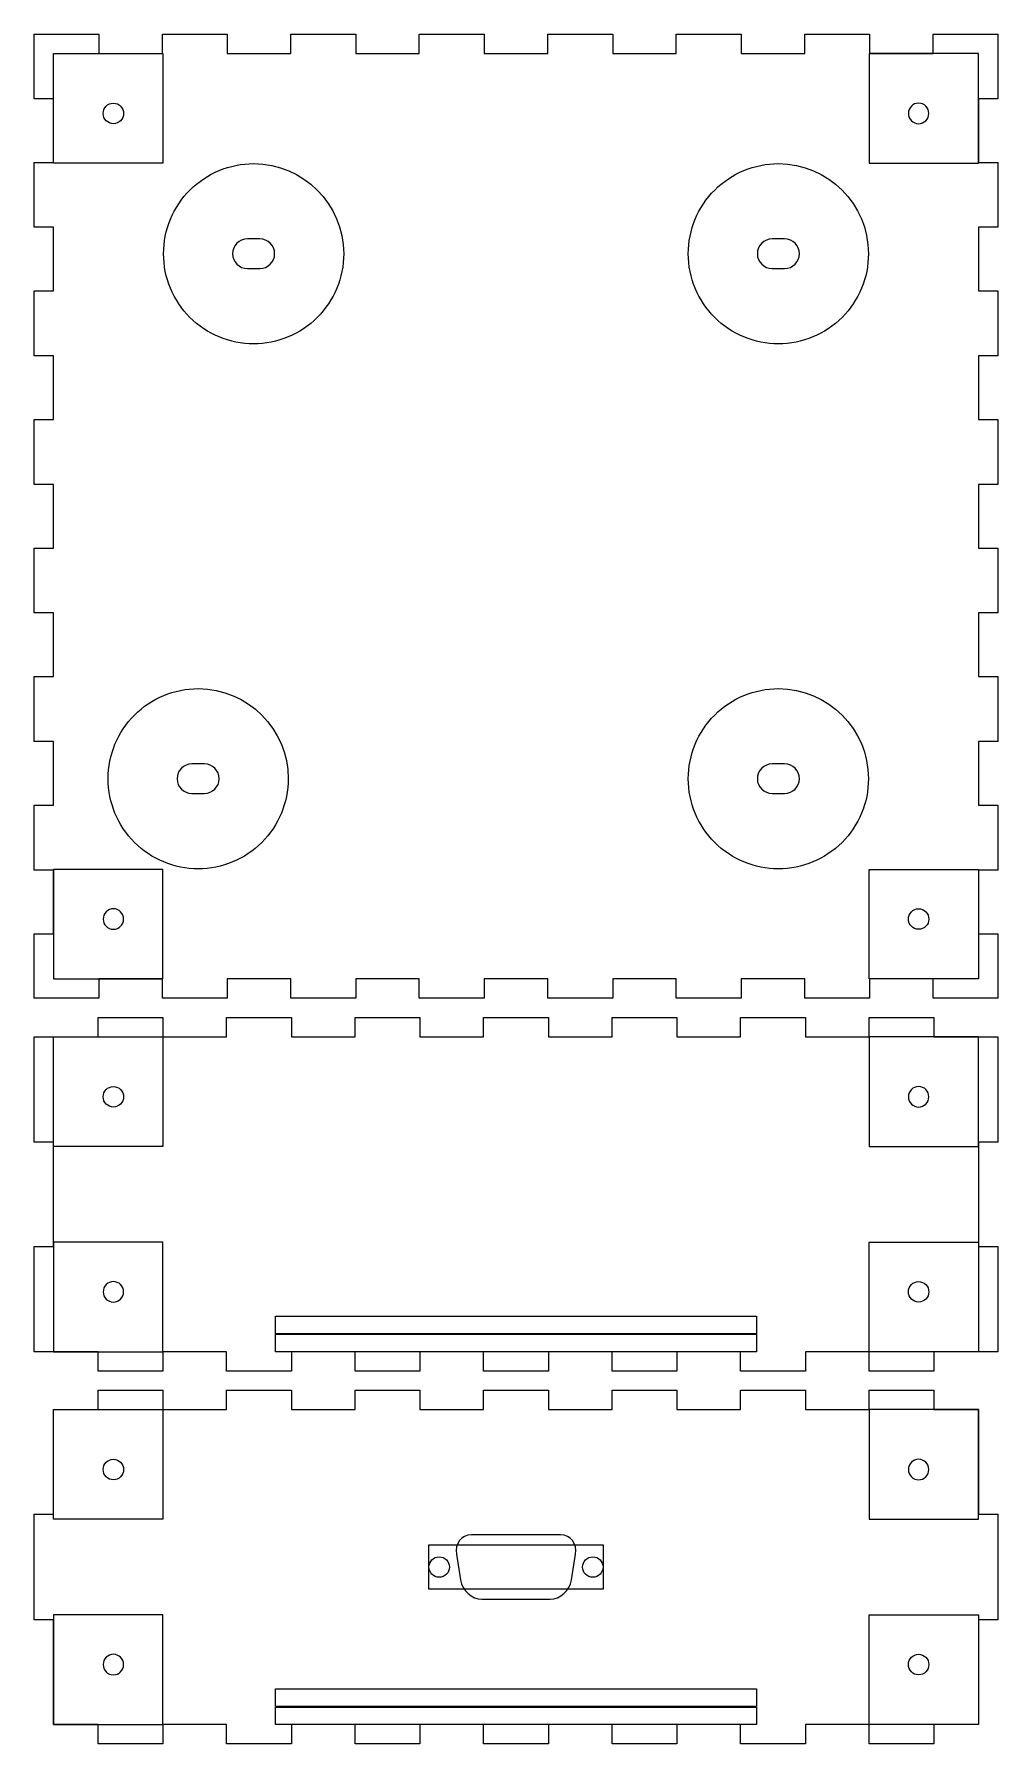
# Model space of a CAD drawing. Extents: x 632 to 955, y 370 to 653.
# Drawn here: x 795.4 to 955.4, y 369.7 to 653.4 of the extents above; entities that cross this region are included whole.
import ezdxf

# ---------------------------------------------------------------- set-up
doc = ezdxf.new("R2010")
doc.units = 0
doc.layers.add('Calque_1', color=7, linetype='CONTINUOUS')

msp = doc.modelspace()

# ---------------------------------------------------------------- linework, layer by layer
at = {"layer": 'Calque_1', "color": 1}
for p, q in [((795.359102, 653.440006), (806.079115, 653.440006)), ((795.359102, 642.720021), (795.359102, 653.440006)), ((806.079115, 653.440006), (806.079115, 650.240001)), ((816.639109, 650.240001), (816.639109, 653.440006)), ((816.639109, 653.440006), (827.412434, 653.440006)), ((827.412434, 653.440006), (827.412434, 650.240001)), ((837.972427, 650.240001), (837.972427, 653.440006)), ((837.972427, 653.440006), (848.745752, 653.440006)), ((848.745752, 653.440006), (848.745752, 650.240001)), ((859.305774, 650.240001), (859.305774, 653.440006)), ((859.305774, 653.440006), (870.079099, 653.440006)), ((870.079099, 653.440006), (870.079099, 650.240001)), ((880.639092, 650.240001), (880.639092, 653.440006)), ((880.639092, 653.440006), (891.412446, 653.440006)), ((891.412446, 653.440006), (891.412446, 650.240001)), ((901.972439, 650.240001), (901.972439, 653.440006)), ((901.972439, 653.440006), (912.745764, 653.440006)), ((912.745764, 653.440006), (912.745764, 650.240001)), ((923.305757, 650.240001), (923.305757, 653.440006)), ((923.305757, 653.440006), (934.079111, 653.440006)), ((934.079111, 653.440006), (934.079111, 650.240001)), ((944.639104, 650.240001), (944.639104, 653.440006)), ((944.639104, 653.440006), (955.359089, 653.440006)), ((955.359089, 653.440006), (955.359089, 642.720021)), ((806.079115, 650.240001), (816.639109, 650.240001)), ((827.412434, 650.240001), (837.972427, 650.240001)), ((848.745752, 650.240001), (859.305774, 650.240001)), ((870.079099, 650.240001), (880.639092, 650.240001)), ((891.412446, 650.240001), (901.972439, 650.240001)), ((912.745764, 650.240001), (923.305757, 650.240001)), ((934.079111, 650.240001), (944.639104, 650.240001)), ((798.559107, 642.720021), (795.359102, 642.720021)), ((798.559107, 632.160008), (798.559107, 642.720021)), ((955.359089, 642.720021), (952.159084, 642.720021)), ((952.159084, 642.720021), (952.159084, 632.160008)), ((808.509043, 638.589973), (808.509043, 638.589973)), ((942.209076, 638.589985), (942.209076, 638.589985)), ((795.359102, 621.386674), (795.359102, 632.160008)), ((795.359102, 632.160008), (798.559107, 632.160008)), ((952.159084, 632.160008), (955.359089, 632.160008)), ((955.359089, 632.160008), (955.359089, 621.386674)), ((798.559107, 621.386674), (795.359102, 621.386674)), ((798.559107, 610.826673), (798.559107, 621.386674)), ((955.359089, 621.386674), (952.159084, 621.386674)), ((952.159084, 621.386674), (952.159084, 610.826673)), ((832.835672, 619.453272), (830.755723, 619.453272)), ((919.962327, 619.453272), (917.882378, 619.453272)), ((830.755723, 614.55333), (832.835672, 614.55333)), ((917.882378, 614.55333), (919.962327, 614.55333)), ((795.359102, 600.053342), (795.359102, 610.826673)), ((795.359102, 610.826673), (798.559107, 610.826673)), ((952.159084, 610.826673), (955.359089, 610.826673)), ((955.359089, 610.826673), (955.359089, 600.053342)), ((798.559107, 600.053342), (795.359102, 600.053342)), ((798.559107, 589.49334), (798.559107, 600.053342)), ((955.359089, 600.053342), (952.159084, 600.053342)), ((952.159084, 600.053342), (952.159084, 589.49334)), ((795.359102, 578.720006), (795.359102, 589.49334)), ((795.359102, 589.49334), (798.559107, 589.49334)), ((952.159084, 589.49334), (955.359089, 589.49334)), ((955.359089, 589.49334), (955.359089, 578.720006)), ((798.559107, 578.720006), (795.359102, 578.720006)), ((798.559107, 568.160007), (798.559107, 578.720006)), ((955.359089, 578.720006), (952.159084, 578.720006)), ((952.159084, 578.720006), (952.159084, 568.160007)), ((795.359102, 557.386674), (795.359102, 568.160007)), ((795.359102, 568.160007), (798.559107, 568.160007)), ((952.159084, 568.160007), (955.359089, 568.160007)), ((955.359089, 568.160007), (955.359089, 557.386674)), ((798.559107, 557.386674), (795.359102, 557.386674)), ((798.559107, 546.826675), (798.559107, 557.386674)), ((955.359089, 557.386674), (952.159084, 557.386674)), ((952.159084, 557.386674), (952.159084, 546.826675)), ((795.359102, 536.053341), (795.359102, 546.826675)), ((795.359102, 546.826675), (798.559107, 546.826675)), ((952.159084, 546.826675), (955.359089, 546.826675)), ((955.359089, 546.826675), (955.359089, 536.053341)), ((798.559107, 536.053341), (795.359102, 536.053341)), ((798.559107, 525.493342), (798.559107, 536.053341)), ((955.359089, 536.053341), (952.159084, 536.053341)), ((952.159084, 536.053341), (952.159084, 525.493342)), ((823.624334, 532.326707), (821.544385, 532.326707)), ((919.962327, 532.326707), (917.882378, 532.326707)), ((795.359102, 514.720009), (795.359102, 525.493342)), ((795.359102, 525.493342), (798.559107, 525.493342)), ((821.544385, 527.426765), (823.624334, 527.426765)), ((917.882378, 527.426765), (919.962327, 527.426765)), ((952.159084, 525.493342), (955.359089, 525.493342)), ((955.359089, 525.493342), (955.359089, 514.720009)), ((798.559107, 514.720009), (795.359102, 514.720009)), ((798.559107, 504.16001), (798.559107, 514.720009)), ((955.359089, 514.720009), (952.159084, 514.720009)), ((952.159084, 514.720009), (952.159084, 504.16001)), ((808.50903, 508.290037), (808.50903, 508.290037)), ((942.209148, 508.290044), (942.209148, 508.290044)), ((795.359102, 493.440011), (795.359102, 504.16001)), ((795.359102, 504.16001), (798.559107, 504.16001)), ((952.159084, 504.16001), (955.359089, 504.16001)), ((955.359089, 504.16001), (955.359089, 493.440011)), ((816.639109, 496.64001), (806.079115, 496.64001)), ((806.079115, 496.64001), (806.079115, 493.440011)), ((816.639109, 493.440011), (816.639109, 496.64001)), ((837.972427, 496.64001), (827.412434, 496.64001)), ((827.412434, 496.64001), (827.412434, 493.440011)), ((837.972427, 493.440011), (837.972427, 496.64001)), ((859.305774, 496.64001), (848.745752, 496.64001)), ((848.745752, 496.64001), (848.745752, 493.440011)), ((859.305774, 493.440011), (859.305774, 496.64001)), ((880.639092, 496.64001), (870.079099, 496.64001)), ((870.079099, 496.64001), (870.079099, 493.440011)), ((880.639092, 493.440011), (880.639092, 496.64001)), ((901.972439, 496.64001), (891.412446, 496.64001)), ((891.412446, 496.64001), (891.412446, 493.440011)), ((901.972439, 493.440011), (901.972439, 496.64001)), ((923.305757, 496.64001), (912.745764, 496.64001)), ((912.745764, 496.64001), (912.745764, 493.440011)), ((923.305757, 493.440011), (923.305757, 496.64001)), ((944.639104, 496.64001), (934.079111, 496.64001)), ((934.079111, 496.64001), (934.079111, 493.440011)), ((944.639104, 493.440011), (944.639104, 496.64001)), ((806.079115, 493.440011), (795.359102, 493.440011)), ((827.412434, 493.440011), (816.639109, 493.440011)), ((848.745752, 493.440011), (837.972427, 493.440011)), ((870.079099, 493.440011), (859.305774, 493.440011)), ((891.412446, 493.440011), (880.639092, 493.440011)), ((912.745764, 493.440011), (901.972439, 493.440011)), ((934.079111, 493.440011), (923.305757, 493.440011)), ((955.359089, 493.440011), (944.639104, 493.440011)), ((805.972435, 487.039987), (805.972435, 490.239986)), ((805.972435, 490.239986), (816.74576, 490.239986)), ((816.74576, 490.239986), (816.74576, 487.039987)), ((827.305754, 487.039987), (827.305754, 490.239986)), ((827.305754, 490.239986), (838.079107, 490.239986)), ((838.079107, 490.239986), (838.079107, 487.039987)), ((848.6391, 487.039987), (848.6391, 490.239986)), ((848.6391, 490.239986), (859.412426, 490.239986)), ((859.412426, 490.239986), (859.412426, 487.039987)), ((869.972419, 487.039987), (869.972419, 490.239986)), ((869.972419, 490.239986), (880.745772, 490.239986)), ((880.745772, 490.239986), (880.745772, 487.039987)), ((891.305766, 487.039987), (891.305766, 490.239986)), ((891.305766, 490.239986), (902.079091, 490.239986)), ((902.079091, 490.239986), (902.079091, 487.039987)), ((912.639112, 487.039987), (912.639112, 490.239986)), ((912.639112, 490.239986), (923.412437, 490.239986)), ((923.412437, 490.239986), (923.412437, 487.039987)), ((933.972431, 487.039987), (933.972431, 490.239986)), ((933.972431, 490.239986), (944.745756, 490.239986)), ((944.745756, 490.239986), (944.745756, 487.039987)), ((795.359102, 487.039987), (805.972435, 487.039987)), ((795.359102, 469.564432), (795.359102, 487.039987)), ((816.74576, 487.039987), (827.305754, 487.039987)), ((838.079107, 487.039987), (848.6391, 487.039987)), ((859.412426, 487.039987), (869.972419, 487.039987)), ((880.745772, 487.039987), (891.305766, 487.039987)), ((902.079091, 487.039987), (912.639112, 487.039987)), ((923.412437, 487.039987), (933.972431, 487.039987)), ((944.745756, 487.039987), (955.359089, 487.039987)), ((955.359089, 487.039987), (955.359089, 469.564432)), ((808.509063, 475.389961), (808.509063, 475.389961)), ((942.209096, 475.389974), (942.209096, 475.389974)), ((798.559107, 469.564432), (795.359102, 469.564432)), ((798.559107, 452.248877), (798.559107, 469.564432)), ((955.359089, 469.564432), (952.159084, 469.564432)), ((952.159084, 469.564432), (952.159084, 452.248877)), ((795.359102, 434.773321), (795.359102, 452.248877)), ((795.359102, 452.248877), (798.559107, 452.248877)), ((952.159084, 452.248877), (955.359089, 452.248877)), ((955.359089, 452.248877), (955.359089, 434.773321)), ((808.50905, 446.423332), (808.50905, 446.423332)), ((942.20914, 446.423384), (942.20914, 446.423384)), ((835.409107, 440.673322), (915.309104, 440.673322)), ((835.409107, 437.773322), (835.409107, 440.673322)), ((915.309104, 440.673322), (915.309104, 437.773322)), ((915.309104, 437.773322), (835.409107, 437.773322)), ((805.972435, 434.773321), (795.359102, 434.773321)), ((805.972435, 431.573319), (805.972435, 434.773321)), ((827.305754, 434.773321), (816.74576, 434.773321)), ((816.74576, 434.773321), (816.74576, 431.573319)), ((827.305754, 431.573319), (827.305754, 434.773321)), ((848.6391, 434.773321), (838.079107, 434.773321)), ((838.079107, 434.773321), (838.079107, 431.573319)), ((848.6391, 431.573319), (848.6391, 434.773321)), ((869.972419, 434.773321), (859.412426, 434.773321)), ((859.412426, 434.773321), (859.412426, 431.573319)), ((869.972419, 431.573319), (869.972419, 434.773321)), ((891.305766, 434.773321), (880.745772, 434.773321)), ((880.745772, 434.773321), (880.745772, 431.573319)), ((891.305766, 431.573319), (891.305766, 434.773321)), ((912.639112, 434.773321), (902.079091, 434.773321)), ((902.079091, 434.773321), (902.079091, 431.573319)), ((912.639112, 431.573319), (912.639112, 434.773321)), ((933.972431, 434.773321), (923.412437, 434.773321)), ((923.412437, 434.773321), (923.412437, 431.573319)), ((933.972431, 431.573319), (933.972431, 434.773321)), ((955.359089, 434.773321), (944.745756, 434.773321)), ((944.745756, 434.773321), (944.745756, 431.573319)), ((816.74576, 431.573319), (805.972435, 431.573319)), ((838.079107, 431.573319), (827.305754, 431.573319)), ((859.412426, 431.573319), (848.6391, 431.573319)), ((880.745772, 431.573319), (869.972419, 431.573319)), ((902.079091, 431.573319), (891.305766, 431.573319)), ((923.412437, 431.573319), (912.639112, 431.573319)), ((944.745756, 431.573319), (933.972431, 431.573319)), ((805.972435, 425.173349), (805.972435, 428.373348)), ((805.972435, 428.373348), (816.74576, 428.373348)), ((816.74576, 428.373348), (816.74576, 425.173349)), ((827.305754, 425.173349), (827.305754, 428.373348)), ((827.305754, 428.373348), (838.079107, 428.373348)), ((838.079107, 428.373348), (838.079107, 425.173349)), ((848.6391, 425.173349), (848.6391, 428.373348)), ((848.6391, 428.373348), (859.412426, 428.373348)), ((859.412426, 428.373348), (859.412426, 425.173349)), ((869.972419, 425.173349), (869.972419, 428.373348)), ((869.972419, 428.373348), (880.745772, 428.373348)), ((880.745772, 428.373348), (880.745772, 425.173349)), ((891.305766, 425.173349), (891.305766, 428.373348)), ((891.305766, 428.373348), (902.079091, 428.373348)), ((902.079091, 428.373348), (902.079091, 425.173349)), ((912.639112, 425.173349), (912.639112, 428.373348)), ((912.639112, 428.373348), (923.412437, 428.373348)), ((923.412437, 428.373348), (923.412437, 425.173349)), ((933.972431, 425.173349), (933.972431, 428.373348)), ((933.972431, 428.373348), (944.745756, 428.373348)), ((944.745756, 428.373348), (944.745756, 425.173349)), ((798.559107, 425.173349), (805.972435, 425.173349)), ((798.559107, 407.80446), (798.559107, 425.173349)), ((816.74576, 425.173349), (827.305754, 425.173349)), ((838.079107, 425.173349), (848.6391, 425.173349)), ((859.412426, 425.173349), (869.972419, 425.173349)), ((880.745772, 425.173349), (891.305766, 425.173349)), ((902.079091, 425.173349), (912.639112, 425.173349)), ((923.412437, 425.173349), (933.972431, 425.173349)), ((944.745756, 425.173349), (952.159084, 425.173349)), ((952.159084, 425.173349), (952.159084, 407.80446)), ((808.509063, 413.523323), (808.509063, 413.523323)), ((942.209096, 413.523336), (942.209096, 413.523336)), ((795.359102, 390.27557), (795.359102, 407.80446)), ((795.359102, 407.80446), (798.559107, 407.80446)), ((952.159084, 407.80446), (955.359089, 407.80446)), ((955.359089, 407.80446), (955.359089, 390.27557)), ((882.767417, 404.390017), (867.950751, 404.390017)), ((865.4541, 401.172966), (866.151697, 396.909322)), ((884.566471, 396.909322), (885.264068, 401.172966)), ((864.309122, 399.040035), (864.309122, 399.040035)), ((889.809099, 399.040035), (889.809099, 399.040035)), ((869.700359, 393.690013), (881.017837, 393.690013)), ((798.559107, 390.27557), (795.359102, 390.27557)), ((798.559107, 372.906685), (798.559107, 390.27557)), ((955.359089, 390.27557), (952.159084, 390.27557)), ((952.159084, 390.27557), (952.159084, 372.906685)), ((808.50905, 384.556694), (808.50905, 384.556694)), ((942.20914, 384.556746), (942.20914, 384.556746)), ((835.409107, 378.806686), (915.309104, 378.806686)), ((835.409107, 375.906686), (835.409107, 378.806686)), ((915.309104, 378.806686), (915.309104, 375.906686)), ((915.309104, 375.906686), (835.409107, 375.906686)), ((805.972435, 372.906685), (798.559107, 372.906685)), ((805.972435, 369.706683), (805.972435, 372.906685)), ((827.305754, 372.906685), (816.74576, 372.906685)), ((816.74576, 372.906685), (816.74576, 369.706683)), ((827.305754, 369.706683), (827.305754, 372.906685)), ((848.6391, 372.906685), (838.079107, 372.906685)), ((838.079107, 372.906685), (838.079107, 369.706683)), ((848.6391, 369.706683), (848.6391, 372.906685)), ((869.972419, 372.906685), (859.412426, 372.906685)), ((859.412426, 372.906685), (859.412426, 369.706683)), ((869.972419, 369.706683), (869.972419, 372.906685)), ((891.305766, 372.906685), (880.745772, 372.906685)), ((880.745772, 372.906685), (880.745772, 369.706683)), ((891.305766, 369.706683), (891.305766, 372.906685)), ((912.639112, 372.906685), (902.079091, 372.906685)), ((902.079091, 372.906685), (902.079091, 369.706683)), ((912.639112, 369.706683), (912.639112, 372.906685)), ((933.972431, 372.906685), (923.412437, 372.906685)), ((923.412437, 372.906685), (923.412437, 369.706683)), ((933.972431, 369.706683), (933.972431, 372.906685)), ((952.159084, 372.906685), (944.745756, 372.906685)), ((944.745756, 372.906685), (944.745756, 369.706683)), ((816.74576, 369.706683), (805.972435, 369.706683)), ((838.079107, 369.706683), (827.305754, 369.706683)), ((859.412426, 369.706683), (848.6391, 369.706683)), ((880.745772, 369.706683), (869.972419, 369.706683)), ((902.079091, 369.706683), (891.305766, 369.706683)), ((923.412437, 369.706683), (912.639112, 369.706683)), ((944.745756, 369.706683), (933.972431, 369.706683))]:
    msp.add_line(p, q, dxfattribs=at)
at = {"layer": 'Calque_1', "color": 3}
for p, q in [((798.55905, 650.239999), (816.745732, 650.239999)), ((798.55905, 632.053289), (798.55905, 650.239999)), ((816.745732, 650.239999), (816.745732, 632.053289)), ((952.159068, 650.240011), (933.972387, 650.240011)), ((933.972387, 650.240011), (933.972387, 632.053301)), ((952.159068, 632.053301), (952.159068, 650.240011)), ((816.745732, 632.053289), (798.55905, 632.053289)), ((933.972387, 632.053301), (952.159068, 632.053301)), ((846.745728, 617.003301), (846.745728, 617.003301)), ((933.872383, 617.003301), (933.872383, 617.003301)), ((837.53439, 529.876736), (837.53439, 529.876736)), ((933.872383, 529.876736), (933.872383, 529.876736)), ((816.745719, 514.826721), (798.559038, 514.826721)), ((798.559038, 514.826721), (798.559038, 496.640012)), ((816.745719, 496.640012), (816.745719, 514.826721)), ((933.972459, 496.640018), (933.972459, 514.826728)), ((933.972459, 514.826728), (952.159141, 514.826728)), ((952.159141, 514.826728), (952.159141, 496.640018)), ((798.559038, 496.640012), (816.745719, 496.640012)), ((952.159141, 496.640018), (933.972459, 496.640018)), ((798.55907, 487.039987), (816.745752, 487.039987)), ((798.55907, 468.853277), (798.55907, 487.039987)), ((816.745752, 487.039987), (816.745752, 468.853277)), ((952.159088, 487.039999), (933.972407, 487.039999)), ((933.972407, 487.039999), (933.972407, 468.85329)), ((952.159088, 468.85329), (952.159088, 487.039999)), ((816.745752, 468.853277), (798.55907, 468.853277)), ((933.972407, 468.85329), (952.159088, 468.85329)), ((816.745739, 452.960016), (798.559058, 452.960016)), ((798.559058, 452.960016), (798.559058, 434.773306)), ((816.745739, 434.773306), (816.745739, 452.960016)), ((933.97245, 434.773358), (933.97245, 452.960068)), ((933.97245, 452.960068), (952.159132, 452.960068)), ((952.159132, 452.960068), (952.159132, 434.773358)), ((835.409107, 437.673326), (915.309095, 437.673326)), ((835.409107, 434.773326), (835.409107, 437.673326)), ((915.309095, 437.673326), (915.309095, 434.773326)), ((798.559058, 434.773306), (816.745739, 434.773306)), ((915.309095, 434.773326), (835.409107, 434.773326)), ((952.159132, 434.773358), (933.97245, 434.773358)), ((798.55907, 425.173349), (816.745752, 425.173349)), ((798.55907, 406.986639), (798.55907, 425.173349)), ((816.745752, 425.173349), (816.745752, 406.986639)), ((952.159088, 425.173361), (933.972407, 425.173361)), ((933.972407, 425.173361), (933.972407, 406.986652)), ((952.159088, 406.986652), (952.159088, 425.173361)), ((816.745752, 406.986639), (798.55907, 406.986639)), ((933.972407, 406.986652), (952.159088, 406.986652)), ((860.909104, 402.719879), (889.809107, 402.719879)), ((860.909104, 395.360238), (860.909104, 402.719879)), ((889.809107, 402.719879), (889.809107, 395.360238)), ((889.809107, 395.360238), (860.909104, 395.360238)), ((816.745739, 391.093378), (798.559058, 391.093378)), ((798.559058, 391.093378), (798.559058, 372.906669)), ((816.745739, 372.906669), (816.745739, 391.093378)), ((933.97245, 372.90672), (933.97245, 391.09343)), ((933.97245, 391.09343), (952.159132, 391.09343)), ((952.159132, 391.09343), (952.159132, 372.90672)), ((835.409107, 375.806689), (915.309095, 375.806689)), ((835.409107, 372.906689), (835.409107, 375.806689)), ((915.309095, 375.806689), (915.309095, 372.906689)), ((798.559058, 372.906669), (816.745739, 372.906669)), ((915.309095, 372.906689), (835.409107, 372.906689)), ((952.159132, 372.90672), (933.97245, 372.90672))]:
    msp.add_line(p, q, dxfattribs=at)
at = {"layer": 'Calque_1', "color": 1}
for points in [[(806.809049, 640.289995), (806.809053, 641.228874), (807.570164, 641.989985), (808.509043, 641.989988)], [(808.509043, 641.989988), (809.447922, 641.989985), (810.209033, 641.228874), (810.209037, 640.289995)], [(942.209076, 641.990001), (941.270197, 641.989998), (940.509086, 641.228886), (940.509082, 640.290007)], [(943.90907, 640.290007), (943.909066, 641.228886), (943.147955, 641.989998), (942.209076, 641.990001)], [(807.306958, 639.087901), (806.988147, 639.406718), (806.809043, 639.839124), (806.809049, 640.289995)], [(808.509043, 638.589973), (808.058172, 638.589974), (807.625769, 638.769085), (807.306958, 639.087901)], [(809.711128, 639.087901), (809.392317, 638.769085), (808.959914, 638.589974), (808.509043, 638.589973)], [(810.209037, 640.289995), (810.209043, 639.839124), (810.029939, 639.406718), (809.711128, 639.087901)], [(940.509082, 640.290007), (940.509077, 639.839137), (940.68818, 639.40673), (941.006991, 639.087914)], [(941.006991, 639.087914), (941.325802, 638.769097), (941.758205, 638.589987), (942.209076, 638.589985)], [(942.209076, 638.589985), (942.659947, 638.589987), (943.09235, 638.769097), (943.411161, 639.087914)], [(943.411161, 639.087914), (943.729972, 639.40673), (943.909076, 639.839137), (943.90907, 640.290007)], [(830.755723, 619.453272), (829.402637, 619.453272), (828.305724, 618.356359), (828.305724, 617.003301)], [(835.285672, 617.003301), (835.285672, 618.356359), (834.188759, 619.453272), (832.835672, 619.453272)], [(917.882378, 619.453272), (916.529291, 619.453272), (915.432378, 618.356359), (915.432378, 617.003301)], [(922.412326, 617.003301), (922.412326, 618.356359), (921.315413, 619.453272), (919.962327, 619.453272)], [(828.305724, 617.003301), (828.305724, 615.650186), (829.402637, 614.55333), (830.755723, 614.55333)], [(832.835672, 614.55333), (834.188759, 614.55333), (835.285672, 615.650186), (835.285672, 617.003301)], [(915.432378, 617.003301), (915.432378, 615.650186), (916.529291, 614.55333), (917.882378, 614.55333)], [(919.962327, 614.55333), (921.315413, 614.55333), (922.412326, 615.650186), (922.412326, 617.003301)], [(821.544385, 532.326707), (820.191299, 532.326707), (819.094385, 531.229794), (819.094385, 529.876736)], [(826.074334, 529.876736), (826.074334, 531.229794), (824.97742, 532.326707), (823.624334, 532.326707)], [(917.882378, 532.326707), (916.529291, 532.326707), (915.432378, 531.229794), (915.432378, 529.876736)], [(922.412326, 529.876736), (922.412326, 531.229794), (921.315413, 532.326707), (919.962327, 532.326707)], [(819.094385, 529.876736), (819.094385, 528.523622), (820.191299, 527.426765), (821.544385, 527.426765)], [(823.624334, 527.426765), (824.97742, 527.426765), (826.074334, 528.523622), (826.074334, 529.876736)], [(915.432378, 529.876736), (915.432378, 528.523622), (916.529291, 527.426765), (917.882378, 527.426765)], [(919.962327, 527.426765), (921.315413, 527.426765), (922.412326, 528.523622), (922.412326, 529.876736)], [(808.50903, 508.290037), (808.05816, 508.290035), (807.625756, 508.110925), (807.306945, 507.792109)], [(809.711116, 507.792109), (809.392304, 508.110925), (808.959901, 508.290035), (808.50903, 508.290037)], [(941.007063, 507.792116), (941.325874, 508.110932), (941.758277, 508.290042), (942.209148, 508.290044)], [(942.209148, 508.290044), (942.660019, 508.290042), (943.092422, 508.110932), (943.411233, 507.792116)], [(807.306945, 507.792109), (806.988134, 507.473292), (806.809031, 507.040886), (806.809037, 506.590015)], [(806.809037, 506.590015), (806.80904, 505.651136), (807.570151, 504.890025), (808.50903, 504.890021)], [(808.50903, 504.890021), (809.447909, 504.890025), (810.209021, 505.651136), (810.209024, 506.590015)], [(810.209024, 506.590015), (810.20903, 507.040886), (810.029927, 507.473292), (809.711116, 507.792109)], [(940.509154, 506.590022), (940.509149, 507.040893), (940.688252, 507.473299), (941.007063, 507.792116)], [(942.209148, 504.890028), (941.270269, 504.890032), (940.509158, 505.651143), (940.509154, 506.590022)], [(943.909142, 506.590022), (943.909138, 505.651143), (943.148027, 504.890032), (942.209148, 504.890028)], [(943.411233, 507.792116), (943.730045, 507.473299), (943.909148, 507.040893), (943.909142, 506.590022)], [(807.306977, 475.887889), (806.988166, 476.206706), (806.809063, 476.639112), (806.809069, 477.089983)], [(806.809069, 477.089983), (806.809072, 478.028862), (807.570184, 478.789973), (808.509063, 478.789977)], [(808.509063, 478.789977), (809.447942, 478.789973), (810.209053, 478.028862), (810.209056, 477.089983)], [(810.209056, 477.089983), (810.209062, 476.639112), (810.029959, 476.206706), (809.711148, 475.887889)], [(940.509102, 477.089996), (940.509096, 476.639125), (940.6882, 476.206718), (941.007011, 475.887902)], [(942.209096, 478.789989), (941.270217, 478.789986), (940.509106, 478.028875), (940.509102, 477.089996)], [(943.90909, 477.089996), (943.909086, 478.028875), (943.147975, 478.789986), (942.209096, 478.789989)], [(943.411181, 475.887902), (943.729992, 476.206718), (943.909095, 476.639125), (943.90909, 477.089996)], [(808.509063, 475.389961), (808.058192, 475.389963), (807.625789, 475.569073), (807.306977, 475.887889)], [(809.711148, 475.887889), (809.392337, 475.569073), (808.959933, 475.389963), (808.509063, 475.389961)], [(941.007011, 475.887902), (941.325822, 475.569086), (941.758225, 475.389975), (942.209096, 475.389974)], [(942.209096, 475.389974), (942.659967, 475.389975), (943.09237, 475.569086), (943.411181, 475.887902)], [(807.306965, 445.925403), (806.988154, 445.606587), (806.809051, 445.174181), (806.809056, 444.72331)], [(808.50905, 446.423332), (808.058179, 446.42333), (807.625776, 446.24422), (807.306965, 445.925403)], [(809.711135, 445.925403), (809.392324, 446.24422), (808.959921, 446.42333), (808.50905, 446.423332)], [(810.209044, 444.72331), (810.20905, 445.174181), (810.029946, 445.606587), (809.711135, 445.925403)], [(940.509146, 444.723362), (940.50914, 445.174233), (940.688243, 445.606639), (941.007054, 445.925455)], [(941.007054, 445.925455), (941.325866, 446.244272), (941.758269, 446.423382), (942.20914, 446.423384)], [(942.20914, 446.423384), (942.66001, 446.423382), (943.092414, 446.244272), (943.411225, 445.925455)], [(943.411225, 445.925455), (943.730036, 445.606639), (943.909139, 445.174233), (943.909133, 444.723362)], [(806.809056, 444.72331), (806.80906, 443.784431), (807.570171, 443.02332), (808.50905, 443.023316)], [(808.50905, 443.023316), (809.447929, 443.02332), (810.20904, 443.784431), (810.209044, 444.72331)], [(942.20914, 443.023368), (941.270261, 443.023372), (940.509149, 443.784483), (940.509146, 444.723362)], [(943.909133, 444.723362), (943.90913, 443.784483), (943.148019, 443.023372), (942.20914, 443.023368)], [(807.306977, 414.021252), (806.988166, 414.340068), (806.809063, 414.772475), (806.809069, 415.223345)], [(806.809069, 415.223345), (806.809072, 416.162225), (807.570184, 416.923336), (808.509063, 416.923339)], [(808.509063, 416.923339), (809.447942, 416.923336), (810.209053, 416.162225), (810.209056, 415.223345)], [(810.209056, 415.223345), (810.209062, 414.772475), (810.029959, 414.340068), (809.711148, 414.021252)], [(940.509102, 415.223358), (940.509096, 414.772487), (940.6882, 414.340081), (941.007011, 414.021264)], [(942.209096, 416.923352), (941.270217, 416.923348), (940.509106, 416.162237), (940.509102, 415.223358)], [(943.90909, 415.223358), (943.909086, 416.162237), (943.147975, 416.923348), (942.209096, 416.923352)], [(943.411181, 414.021264), (943.729992, 414.340081), (943.909095, 414.772487), (943.90909, 415.223358)], [(808.509063, 413.523323), (808.058192, 413.523325), (807.625789, 413.702435), (807.306977, 414.021252)], [(809.711148, 414.021252), (809.392337, 413.702435), (808.959933, 413.523325), (808.509063, 413.523323)], [(941.007011, 414.021264), (941.325822, 413.702448), (941.758225, 413.523338), (942.209096, 413.523336)], [(942.209096, 413.523336), (942.659967, 413.523338), (943.09237, 413.702448), (943.411181, 414.021264)], [(867.950751, 404.390017), (866.288603, 404.390017), (865.16519, 402.94264), (865.4541, 401.172966)], [(885.264068, 401.172966), (885.553007, 402.94264), (884.430468, 404.390017), (882.767417, 404.390017)], [(860.909121, 399.040035), (860.909121, 399.490903), (861.088228, 399.923305), (861.40704, 400.242117)], [(861.40704, 400.242117), (861.725852, 400.560929), (862.158254, 400.740035), (862.609123, 400.740034)], [(862.609123, 400.740034), (863.548006, 400.740034), (864.309122, 399.978918), (864.309122, 399.040035)], [(886.409097, 399.040035), (886.409098, 399.978918), (887.170213, 400.740034), (888.109097, 400.740034)], [(888.109097, 400.740034), (888.559965, 400.740035), (888.992367, 400.560929), (889.311179, 400.242117)], [(889.311179, 400.242117), (889.629992, 399.923305), (889.809099, 399.490903), (889.809099, 399.040035)], [(861.40704, 397.837953), (861.088228, 398.156765), (860.909121, 398.589166), (860.909121, 399.040035)], [(862.609123, 397.340035), (862.158254, 397.340035), (861.725852, 397.519141), (861.40704, 397.837953)], [(864.309122, 399.040035), (864.309122, 398.101151), (863.548006, 397.340036), (862.609123, 397.340035)], [(888.109097, 397.340035), (887.170213, 397.340036), (886.409098, 398.101151), (886.409097, 399.040035)], [(889.311179, 397.837953), (888.992367, 397.519141), (888.559965, 397.340035), (888.109097, 397.340035)], [(889.809099, 399.040035), (889.809099, 398.589166), (889.629992, 398.156765), (889.311179, 397.837953)], [(866.151697, 396.909322), (866.440919, 395.139337), (868.038184, 393.690013), (869.700359, 393.690013)], [(881.017837, 393.690013), (882.679703, 393.690013), (884.276375, 395.138998), (884.566471, 396.909322)], [(807.306965, 384.058766), (806.988154, 383.739949), (806.809051, 383.307543), (806.809056, 382.856672)], [(808.50905, 384.556694), (808.058179, 384.556692), (807.625776, 384.377582), (807.306965, 384.058766)], [(809.711135, 384.058766), (809.392324, 384.377582), (808.959921, 384.556692), (808.50905, 384.556694)], [(810.209044, 382.856672), (810.20905, 383.307543), (810.029946, 383.739949), (809.711135, 384.058766)], [(940.509146, 382.856724), (940.50914, 383.307595), (940.688243, 383.740001), (941.007054, 384.058818)], [(941.007054, 384.058818), (941.325866, 384.377634), (941.758269, 384.556745), (942.20914, 384.556746)], [(942.20914, 384.556746), (942.66001, 384.556745), (943.092414, 384.377634), (943.411225, 384.058818)], [(943.411225, 384.058818), (943.730036, 383.740001), (943.909139, 383.307595), (943.909133, 382.856724)], [(806.809056, 382.856672), (806.80906, 381.917793), (807.570171, 381.156682), (808.50905, 381.156678)], [(808.50905, 381.156678), (809.447929, 381.156682), (810.20904, 381.917793), (810.209044, 382.856672)], [(942.20914, 381.156731), (941.270261, 381.156734), (940.509149, 381.917845), (940.509146, 382.856724)], [(943.909133, 382.856724), (943.90913, 381.917845), (943.148019, 381.156734), (942.20914, 381.156731)]]:
    msp.add_open_spline(points, degree=3, dxfattribs=at)
at = {"layer": 'Calque_1', "color": 3}
for points in [[(821.224487, 627.574545), (824.028159, 630.378212), (827.830753, 631.953293), (831.79574, 631.953289)], [(831.79574, 631.953289), (840.052388, 631.953282), (846.745721, 625.259948), (846.745728, 617.003301)], [(908.351142, 627.574545), (911.154814, 630.378212), (914.957407, 631.953293), (918.922395, 631.953289)], [(918.922395, 631.953289), (927.179042, 631.953282), (933.872376, 625.259948), (933.872383, 617.003301)], [(816.845724, 617.003301), (816.845727, 620.968288), (818.420815, 624.770878), (821.224487, 627.574545)], [(903.972378, 617.003301), (903.972382, 620.968288), (905.54747, 624.770878), (908.351142, 627.574545)], [(821.224477, 606.432038), (818.420804, 609.235711), (816.845719, 613.038308), (816.845724, 617.003301)], [(846.745728, 617.003301), (846.745732, 613.038313), (845.170651, 609.23572), (842.366984, 606.432048)], [(908.351132, 606.432038), (905.547459, 609.235711), (903.972374, 613.038308), (903.972378, 617.003301)], [(933.872383, 617.003301), (933.872387, 613.038313), (932.297306, 609.23572), (929.493639, 606.432048)], [(831.79574, 602.053284), (827.830748, 602.05328), (824.02815, 603.628365), (821.224477, 606.432038)], [(842.366984, 606.432048), (839.563318, 603.628376), (835.760727, 602.053287), (831.79574, 602.053284)], [(918.922395, 602.053284), (914.957403, 602.05328), (911.154805, 603.628365), (908.351132, 606.432038)], [(929.493639, 606.432048), (926.689972, 603.628376), (922.887382, 602.053287), (918.922395, 602.053284)], [(812.013149, 540.44798), (814.816821, 543.251647), (818.619415, 544.826728), (822.584402, 544.826724)], [(822.584402, 544.826724), (830.84105, 544.826717), (837.534383, 538.133384), (837.53439, 529.876736)], [(908.351142, 540.44798), (911.154814, 543.251647), (914.957407, 544.826728), (918.922395, 544.826724)], [(918.922395, 544.826724), (927.179042, 544.826717), (933.872376, 538.133384), (933.872383, 529.876736)], [(807.634385, 529.876736), (807.634389, 533.841723), (809.209477, 537.644314), (812.013149, 540.44798)], [(903.972378, 529.876736), (903.972382, 533.841723), (905.54747, 537.644314), (908.351142, 540.44798)], [(812.013139, 519.305473), (809.209466, 522.109146), (807.634381, 525.911744), (807.634385, 529.876736)], [(837.53439, 529.876736), (837.534394, 525.911749), (835.959313, 522.109155), (833.155646, 519.305483)], [(908.351132, 519.305473), (905.547459, 522.109146), (903.972374, 525.911744), (903.972378, 529.876736)], [(933.872383, 529.876736), (933.872387, 525.911749), (932.297306, 522.109155), (929.493639, 519.305483)], [(822.584402, 514.92672), (818.61941, 514.926715), (814.816812, 516.5018), (812.013139, 519.305473)], [(833.155646, 519.305483), (830.35198, 516.501811), (826.549389, 514.926723), (822.584402, 514.92672)], [(918.922395, 514.92672), (914.957403, 514.926715), (911.154805, 516.5018), (908.351132, 519.305473)], [(929.493639, 519.305483), (926.689972, 516.501811), (922.887382, 514.926723), (918.922395, 514.92672)]]:
    msp.add_open_spline(points, degree=3, dxfattribs=at)

doc.saveas('drawing.dxf')
